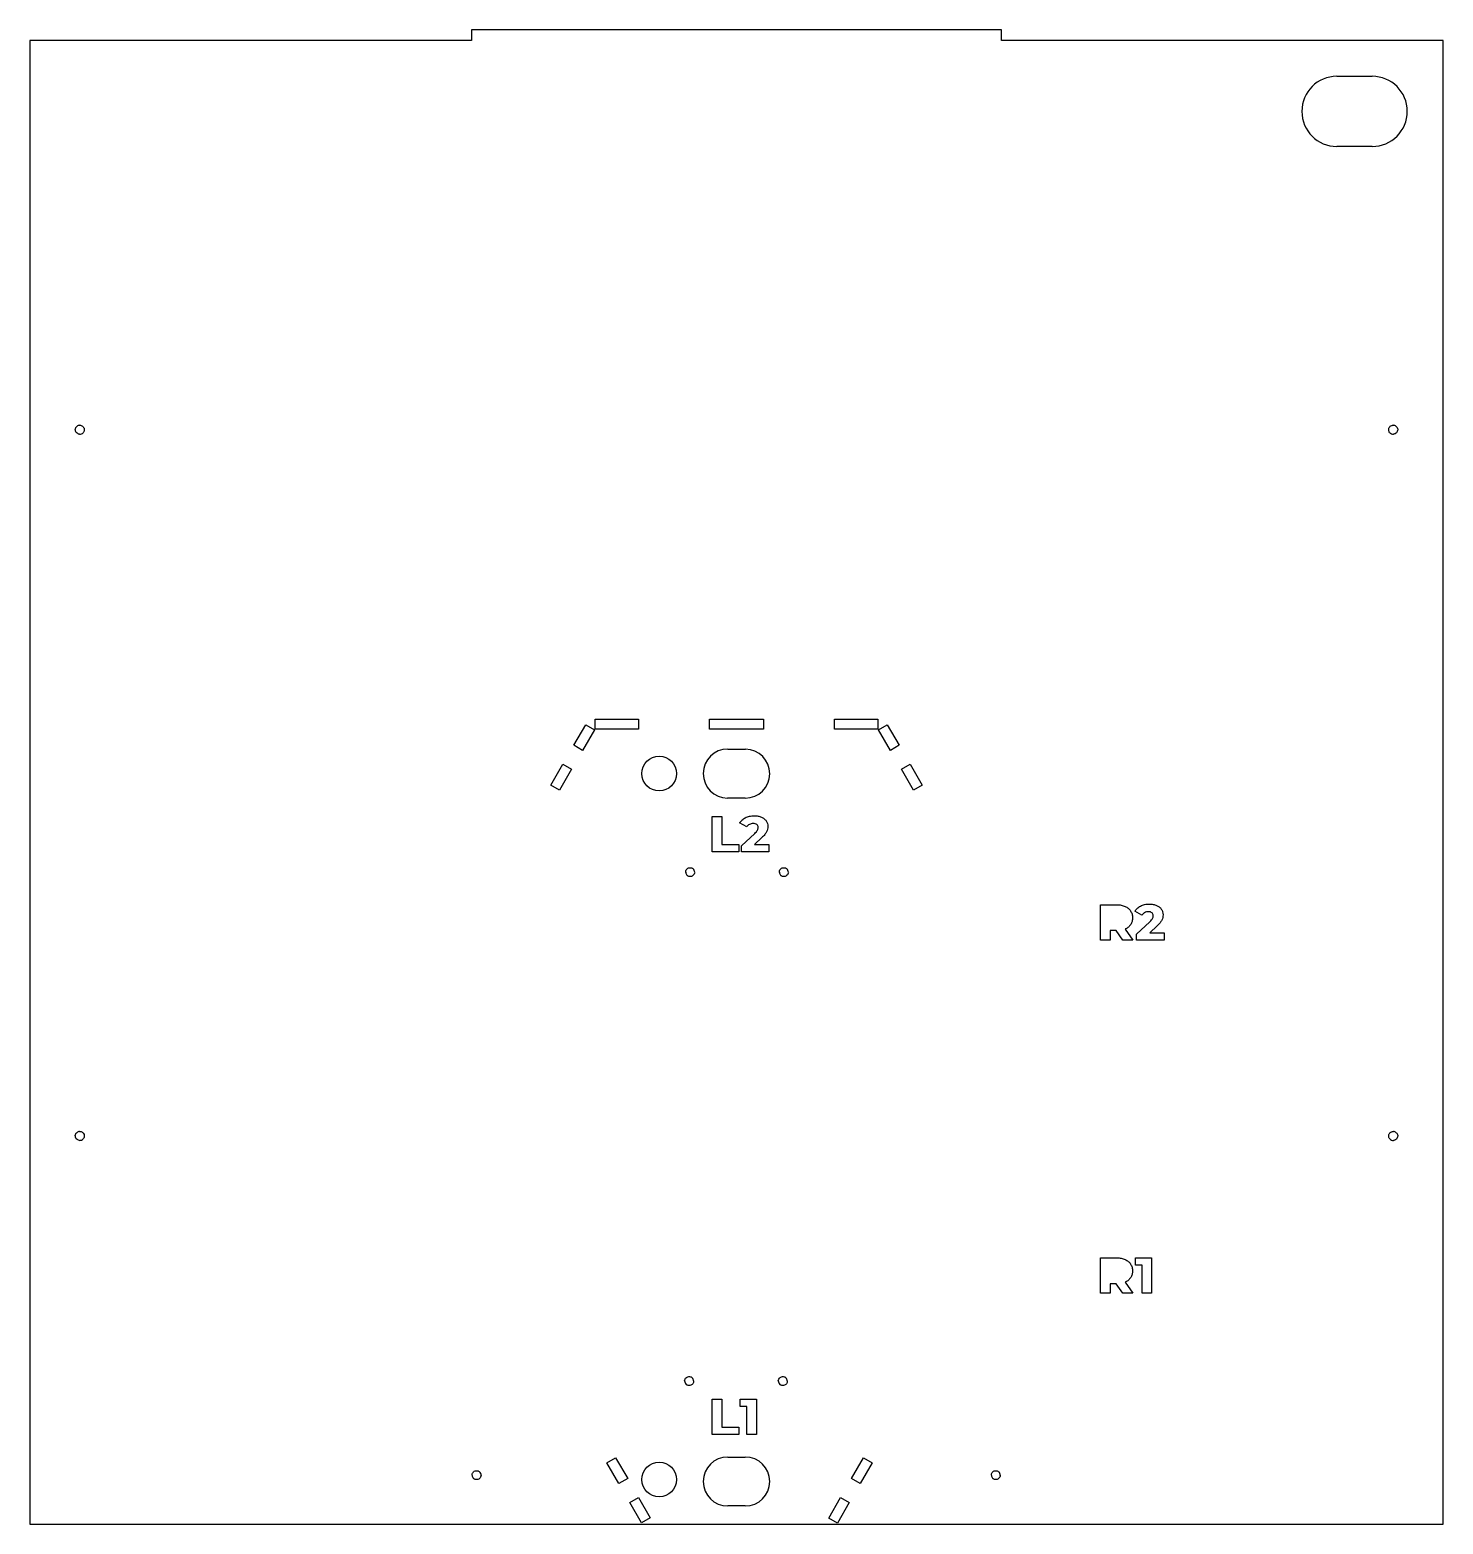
# Model space of a CAD drawing. Header units: millimetres. Extents: x -200 to 200, y -212 to 212.
import ezdxf

# ---------------------------------------------------------------- set-up
doc = ezdxf.new("R2010")
doc.units = ezdxf.units.MM
doc.layers.add('CUTOUTS', color=1, linetype='CONTINUOUS')
doc.layers.add('PERIMETER', color=5, linetype='CONTINUOUS')

msp = doc.modelspace()

# ---------------------------------------------------------------- linework, layer by layer
at = {"layer": 'CUTOUTS'}
for p, q in [((170, 198.43), (180, 198.43)), ((180, 178.58), (170, 178.58)), ((-46.07, 8.97), (-42.69, 14.81)), ((-40.23, 13.39), (-43.6, 7.54)), ((-42.69, 14.81), (-40.23, 13.39)), ((-40, 16.42), (-27.76, 16.42)), ((-40, 13.57), (-40, 16.42)), ((-27.76, 13.57), (-40, 13.57)), ((-27.76, 16.42), (-27.76, 13.57)), ((-7.61, 13.57), (-7.61, 16.42)), ((-7.61, 16.42), (7.61, 16.42)), ((7.61, 13.57), (-7.61, 13.57)), ((7.61, 16.42), (7.61, 13.57)), ((27.76, 13.57), (27.76, 16.42)), ((27.76, 16.42), (40, 16.42)), ((40, 13.57), (27.76, 13.57)), ((40, 16.42), (40, 13.57)), ((40.23, 13.39), (42.69, 14.81)), ((43.6, 7.54), (40.23, 13.39)), ((42.69, 14.81), (46.07, 8.97)), ((-43.6, 7.54), (-46.07, 8.97)), ((46.07, 8.97), (43.6, 7.54)), ((-2.46, 7.89), (2.54, 7.87)), ((-52.57, -2.29), (-49.14, 3.64)), ((-46.68, 2.21), (-50.1, -3.72)), ((-49.14, 3.64), (-46.68, 2.21)), ((46.68, 2.21), (49.14, 3.64)), ((50.1, -3.72), (46.68, 2.21)), ((49.14, 3.64), (52.57, -2.29)), ((-50.1, -3.72), (-52.57, -2.29)), ((52.57, -2.29), (50.1, -3.72)), ((2.46, -5.98), (-2.54, -5.96)), ((-6.91, -21.22), (-6.91, -11.18)), ((-6.91, -11.18), (-4.18, -11.18)), ((-4.18, -11.18), (-4.18, -19.09)), ((2.9, -14.13), (0.89, -13.01)), ((1.38, -19.52), (5.17, -15.98)), ((-4.18, -19.09), (0.68, -19.09)), ((0.68, -19.09), (0.68, -21.22)), ((1.38, -21.22), (1.38, -19.52)), ((7.18, -17.18), (5.12, -19.09)), ((5.12, -19.09), (9.16, -19.09)), ((9.16, -19.09), (9.16, -21.22)), ((0.68, -21.22), (-6.91, -21.22)), ((9.16, -21.22), (1.38, -21.22)), ((103.09, -46.22), (103.09, -36.18)), ((103.09, -36.18), (107.67, -36.18)), ((114.79, -39.13), (112.79, -38.01)), ((113.28, -44.52), (117.06, -40.98)), ((119.07, -42.18), (117.01, -44.09)), ((105.82, -46.22), (103.09, -46.22)), ((107.51, -43.51), (105.82, -43.51)), ((105.82, -43.51), (105.82, -46.22)), ((109.36, -46.22), (107.51, -43.51)), ((112.26, -46.22), (109.36, -46.22)), ((110.09, -43.07), (112.26, -46.22)), ((113.28, -46.22), (113.28, -44.52)), ((121.06, -46.22), (113.28, -46.22)), ((117.01, -44.09), (121.06, -44.09)), ((121.06, -44.09), (121.06, -46.22)), ((103.09, -146.22), (103.09, -136.18)), ((103.09, -136.18), (107.67, -136.18)), ((112.93, -138.26), (112.93, -136.18)), ((112.93, -136.18), (117.55, -136.18)), ((114.82, -138.26), (112.93, -138.26)), ((114.82, -146.22), (114.82, -138.26)), ((117.55, -136.18), (117.55, -146.22)), ((107.51, -143.51), (105.82, -143.51)), ((105.82, -143.51), (105.82, -146.22)), ((109.36, -146.22), (107.51, -143.51)), ((110.09, -143.07), (112.26, -146.22)), ((105.82, -146.22), (103.09, -146.22)), ((112.26, -146.22), (109.36, -146.22)), ((117.55, -146.22), (114.82, -146.22)), ((-6.91, -186.22), (-6.91, -176.18)), ((-6.91, -176.18), (-4.18, -176.18)), ((-4.18, -176.18), (-4.18, -184.09)), ((1.03, -178.26), (1.03, -176.18)), ((1.03, -176.18), (5.66, -176.18)), ((5.66, -176.18), (5.66, -186.22)), ((2.93, -178.26), (1.03, -178.26)), ((2.93, -186.22), (2.93, -178.26)), ((-4.18, -184.09), (0.68, -184.09)), ((0.68, -184.09), (0.68, -186.22)), ((0.68, -186.22), (-6.91, -186.22)), ((5.66, -186.22), (2.93, -186.22)), ((-36.69, -194.19), (-34.23, -192.77)), ((-33.27, -200.12), (-36.69, -194.19)), ((-34.23, -192.77), (-30.8, -198.7)), ((-2.5, -192.57), (2.5, -192.57)), ((32.55, -198.7), (35.98, -192.77)), ((38.44, -194.19), (35.02, -200.12)), ((35.98, -192.77), (38.44, -194.19)), ((-30.8, -198.7), (-33.27, -200.12)), ((35.02, -200.12), (32.55, -198.7)), ((-30.19, -205.45), (-27.73, -204.02)), ((-26.87, -211.21), (-30.19, -205.45)), ((-27.73, -204.02), (-24.4, -209.78)), ((2.5, -206.43), (-2.5, -206.43)), ((26.1, -209.87), (29.48, -204.02)), ((31.94, -205.45), (28.57, -211.3)), ((29.48, -204.02), (31.94, -205.45)), ((-24.4, -209.78), (-26.87, -211.21)), ((28.57, -211.3), (26.1, -209.87))]:
    msp.add_line(p, q, dxfattribs=at)
for centre in [(-21.88, 0.96), (-21.88, -198.96)]:
    msp.add_circle(centre, 4.92, dxfattribs=at)
for centre, radius, start, end in [((170, 188.5), 9.93, 90, 270), ((180, 188.5), 9.93, -90, 90), ((-186, 98.5), 1.1, 89.765, 135.7501), ((-186, 98.5), 1.43, 270.1448, 315.3823), ((186, 98.5), 1.42, 224.6177, 269.8552), ((186, 98.5), 1.1, 44.2499, 90.235), ((-2.5, 0.97), 6.93, 89.7079, 269.7079), ((2.5, 0.94), 6.92, -90.2921, 89.7079), ((-13.26, -27), 1.1, 179.765, 225.7501), ((-13.26, -27), 1.42, 0.1448, 45.3823), ((13.26, -27), 1.1, 179.765, 225.7501), ((13.26, -27), 1.42, 0.1448, 45.3823), ((-186, -101.5), 1.1, 89.765, 135.7501), ((186, -101.5), 1.1, 44.2499, 90.235), ((-186, -101.5), 1.42, 270.1448, 315.3823), ((186, -101.5), 1.43, 224.6177, 269.8552), ((-13.26, -171), 1.43, 180.1448, 225.3823), ((-13.26, -171), 1.1, -0.235, 45.7501), ((13.26, -171), 1.42, 180.1448, 225.3823), ((13.26, -171), 1.1, -0.235, 45.7501), ((-2.5, -199.5), 6.93, 90, 270), ((2.5, -199.5), 6.93, -90, 90), ((-73.73, -197.77), 1.1, 179.765, 225.7501), ((-73.73, -197.77), 1.43, 0.1448, 45.3823), ((73.27, -197.77), 1.1, 179.765, 225.7501), ((73.27, -197.77), 1.43, 0.1448, 45.3823)]:
    msp.add_arc(centre, radius, start, end, dxfattribs=at)
for points, knots in [([(-186, 97.08), (-186.18, 97.09), (-186.36, 97.15), (-186.52, 97.23), (-186.66, 97.3), (-186.8, 97.41), (-186.93, 97.56), (-187.03, 97.69), (-187.1, 97.83), (-187.15, 97.98), (-187.2, 98.14), (-187.22, 98.31), (-187.21, 98.47), (-187.19, 98.66), (-187.14, 98.8), (-187.09, 98.91), (-187.05, 98.98), (-187.01, 99.04), (-186.96, 99.1), (-186.91, 99.16), (-186.85, 99.22), (-186.79, 99.26), (-186.79, 99.27), (-186.79, 99.27), (-186.79, 99.27)], [0.0003791, 0.0003791, 0.0003791, 0.0003791, 0.0587627, 0.0587627, 0.0587627, 0.1063689, 0.1063689, 0.1063689, 0.1443092, 0.1443092, 0.1443092, 0.1845907, 0.1845907, 0.1845907, 0.2295839, 0.2295839, 0.2295839, 0.2583085, 0.2583085, 0.2583085, 0.2866175, 0.2866175, 0.2866175, 0.2871346, 0.2871346, 0.2871346, 0.2871346]), ([(-186, 99.6), (-185.99, 99.6), (-185.99, 99.6), (-185.99, 99.6), (-185.85, 99.62), (-185.7, 99.61), (-185.56, 99.57), (-185.39, 99.52), (-185.26, 99.44), (-185.17, 99.37), (-185.04, 99.27), (-184.93, 99.15), (-184.85, 99.01), (-184.77, 98.87), (-184.71, 98.72), (-184.69, 98.56), (-184.67, 98.43), (-184.67, 98.26), (-184.71, 98.08), (-184.73, 97.98), (-184.76, 97.87), (-184.81, 97.78), (-184.86, 97.68), (-184.92, 97.58), (-184.99, 97.5)], [-0.0004664, -0.0004664, -0.0004664, -0.0004664, 0, 0, 0, 0.0463397, 0.0463397, 0.0463397, 0.1028178, 0.1028178, 0.1028178, 0.1803437, 0.1803437, 0.1803437, 0.2598013, 0.2598013, 0.2598013, 0.3220376, 0.3220376, 0.3220376, 0.3580959, 0.3580959, 0.3580959, 0.3947536, 0.3947536, 0.3947536, 0.3947536]), ([(184.99, 97.5), (184.88, 97.63), (184.8, 97.78), (184.74, 97.95), (184.69, 98.12), (184.67, 98.31), (184.68, 98.49), (184.7, 98.69), (184.76, 98.84), (184.82, 98.95), (184.89, 99.09), (184.99, 99.22), (185.11, 99.32), (185.22, 99.42), (185.36, 99.5), (185.52, 99.55), (185.6, 99.58), (185.68, 99.6), (185.76, 99.6), (185.84, 99.61), (185.91, 99.61), (185.99, 99.6), (185.99, 99.6), (185.99, 99.6), (186, 99.6)], [0.0003674, 0.0003674, 0.0003674, 0.0003674, 0.0546728, 0.0546728, 0.0546728, 0.1125043, 0.1125043, 0.1125043, 0.1772621, 0.1772621, 0.1772621, 0.2553304, 0.2553304, 0.2553304, 0.3290979, 0.3290979, 0.3290979, 0.3662446, 0.3662446, 0.3662446, 0.4009092, 0.4009092, 0.4009092, 0.4015606, 0.4015606, 0.4015606, 0.4015606]), ([(186.79, 99.27), (186.79, 99.27), (186.79, 99.27), (186.79, 99.26), (186.91, 99.17), (187, 99.06), (187.07, 98.93), (187.15, 98.8), (187.19, 98.66), (187.21, 98.51), (187.22, 98.41), (187.22, 98.26), (187.18, 98.09), (187.15, 97.92), (187.08, 97.77), (186.98, 97.63), (186.9, 97.53), (186.79, 97.4), (186.61, 97.28), (186.51, 97.22), (186.41, 97.18), (186.31, 97.14), (186.21, 97.11), (186.1, 97.09), (186, 97.08)], [-0.0004517, -0.0004517, -0.0004517, -0.0004517, 0, 0, 0, 0.046957, 0.046957, 0.046957, 0.0947811, 0.0947811, 0.0947811, 0.1251025, 0.1251025, 0.1251025, 0.1527863, 0.1527863, 0.1527863, 0.1743865, 0.1743865, 0.1743865, 0.1854296, 0.1854296, 0.1854296, 0.1959957, 0.1959957, 0.1959957, 0.1959957]), ([(0.89, -13.01), (1.1, -12.72), (1.31, -12.43), (1.55, -12.2), (1.83, -11.94), (2.16, -11.74), (2.49, -11.54)], [0.0082516, 0.0082516, 0.0082516, 0.0082516, 0.1137958, 0.1137958, 0.1137958, 0.2302465, 0.2302465, 0.2302465, 0.2302465]), ([(2.49, -11.54), (2.88, -11.38), (3.26, -11.21), (3.65, -11.12), (4.08, -11.02), (4.54, -11), (5.01, -10.98)], [0.0005213, 0.0005213, 0.0005213, 0.0005213, 0.124969, 0.124969, 0.124969, 0.2625663, 0.2625663, 0.2625663, 0.2625663]), ([(5.01, -10.98), (5.37, -10.99), (5.74, -11.01), (6.09, -11.07), (6.41, -11.14), (6.72, -11.24), (7.04, -11.35)], [0.0002771, 0.0002771, 0.0002771, 0.0002771, 0.110084, 0.110084, 0.110084, 0.2099531, 0.2099531, 0.2099531, 0.2099531]), ([(7.04, -11.35), (7.31, -11.49), (7.59, -11.62), (7.81, -11.8), (8.03, -11.97), (8.21, -12.19), (8.4, -12.41)], [0.0004419, 0.0004419, 0.0004419, 0.0004419, 0.0920012, 0.0920012, 0.0920012, 0.1779585, 0.1779585, 0.1779585, 0.1779585]), ([(8.4, -12.41), (8.54, -12.66), (8.69, -12.9), (8.77, -13.15), (8.85, -13.42), (8.87, -13.71), (8.89, -14.01)], [0.0006131, 0.0006131, 0.0006131, 0.0006131, 0.085003, 0.085003, 0.085003, 0.1729493, 0.1729493, 0.1729493, 0.1729493]), ([(3.67, -13.42), (3.67, -13.42), (3.66, -13.42), (3.66, -13.42), (3.51, -13.52), (3.36, -13.62), (3.22, -13.74), (3.1, -13.86), (3, -13.99), (2.9, -14.13)], [-0.0005011, -0.0005011, -0.0005011, -0.0005011, 0, 0, 0, 0.053156, 0.053156, 0.053156, 0.1013492, 0.1013492, 0.1013492, 0.1013492]), ([(4.74, -13.16), (4.74, -13.16), (4.74, -13.16), (4.74, -13.16), (4.55, -13.17), (4.37, -13.18), (4.18, -13.22), (4, -13.27), (3.83, -13.35), (3.67, -13.42), (3.67, -13.42), (3.67, -13.42), (3.67, -13.42)], [-0.0003139, -0.0003139, -0.0003139, -0.0003139, 0, 0, 0, 0.0547551, 0.0547551, 0.0547551, 0.1079559, 0.1079559, 0.1079559, 0.1084573, 0.1084573, 0.1084573, 0.1084573]), ([(5.77, -13.45), (5.76, -13.45), (5.76, -13.45), (5.76, -13.45), (5.62, -13.37), (5.49, -13.28), (5.33, -13.23), (5.14, -13.17), (4.94, -13.16), (4.75, -13.16), (4.74, -13.16), (4.74, -13.16), (4.74, -13.16)], [-0.0010261, -0.0010261, -0.0010261, -0.0010261, 0, 0, 0, 0.0460397, 0.0460397, 0.0460397, 0.1028463, 0.1028463, 0.1028463, 0.1031568, 0.1031568, 0.1031568, 0.1031568]), ([(5.17, -15.98), (5.17, -15.98), (5.17, -15.98), (5.17, -15.98), (5.34, -15.82), (5.5, -15.67), (5.64, -15.49), (5.75, -15.35), (5.84, -15.21), (5.93, -15.07), (5.93, -15.07), (5.93, -15.07), (5.93, -15.07)], [-0.0000478, -0.0000478, -0.0000478, -0.0000478, 0, 0, 0, 0.0670279, 0.0670279, 0.0670279, 0.11662, 0.11662, 0.11662, 0.1171545, 0.1171545, 0.1171545, 0.1171545]), ([(6.13, -14.28), (6.13, -14.28), (6.13, -14.28), (6.13, -14.28), (6.12, -14.12), (6.11, -13.96), (6.04, -13.81), (5.97, -13.67), (5.87, -13.56), (5.77, -13.46), (5.77, -13.46), (5.77, -13.45), (5.77, -13.45)], [-0.00052249, -0.00052249, -0.00052249, -0.00052249, 0, 0, 0, 0.04480443, 0.04480443, 0.04480443, 0.08634767, 0.08634767, 0.08634767, 0.08735921, 0.08735921, 0.08735921, 0.08735921]), ([(5.93, -15.07), (5.93, -15.06), (5.93, -15.06), (5.93, -15.06), (5.99, -14.94), (6.04, -14.81), (6.08, -14.68), (6.11, -14.55), (6.12, -14.41), (6.13, -14.29), (6.13, -14.28), (6.13, -14.28), (6.13, -14.28)], [-0.00053142, -0.00053142, -0.00053142, -0.00053142, 0, 0, 0, 0.03989434, 0.03989434, 0.03989434, 0.07784046, 0.07784046, 0.07784046, 0.07837589, 0.07837589, 0.07837589, 0.07837589]), ([(8.54, -15.53), (8.38, -15.8), (8.21, -16.07), (8.03, -16.31), (7.78, -16.62), (7.48, -16.9), (7.18, -17.18)], [0.0005745, 0.0005745, 0.0005745, 0.0005745, 0.0941826, 0.0941826, 0.0941826, 0.2168962, 0.2168962, 0.2168962, 0.2168962]), ([(8.89, -14.01), (8.87, -14.28), (8.86, -14.54), (8.8, -14.79), (8.74, -15.04), (8.64, -15.29), (8.54, -15.53)], [0.0004395, 0.0004395, 0.0004395, 0.0004395, 0.0810667, 0.0810667, 0.0810667, 0.1609153, 0.1609153, 0.1609153, 0.1609153]), ([(-14.36, -27), (-14.36, -26.99), (-14.37, -26.99), (-14.37, -26.99), (-14.38, -26.85), (-14.37, -26.7), (-14.33, -26.56), (-14.29, -26.39), (-14.2, -26.26), (-14.13, -26.17), (-14.04, -26.04), (-13.92, -25.93), (-13.78, -25.85), (-13.64, -25.77), (-13.48, -25.71), (-13.32, -25.69), (-13.19, -25.67), (-13.03, -25.67), (-12.85, -25.71), (-12.74, -25.73), (-12.64, -25.76), (-12.54, -25.81), (-12.44, -25.86), (-12.35, -25.92), (-12.26, -25.99)], [-0.0004664, -0.0004664, -0.0004664, -0.0004664, 0, 0, 0, 0.0463397, 0.0463397, 0.0463397, 0.1028178, 0.1028178, 0.1028178, 0.1803437, 0.1803437, 0.1803437, 0.2598013, 0.2598013, 0.2598013, 0.3220376, 0.3220376, 0.3220376, 0.3580959, 0.3580959, 0.3580959, 0.3947536, 0.3947536, 0.3947536, 0.3947536]), ([(-11.84, -27), (-11.86, -27.18), (-11.91, -27.36), (-12, -27.52), (-12.07, -27.66), (-12.17, -27.8), (-12.33, -27.93), (-12.45, -28.03), (-12.59, -28.1), (-12.74, -28.15), (-12.9, -28.2), (-13.07, -28.22), (-13.24, -28.21), (-13.43, -28.19), (-13.56, -28.14), (-13.67, -28.09), (-13.74, -28.05), (-13.81, -28.01), (-13.87, -27.96), (-13.93, -27.91), (-13.98, -27.85), (-14.03, -27.79), (-14.03, -27.79), (-14.03, -27.79), (-14.03, -27.79)], [0.0003791, 0.0003791, 0.0003791, 0.0003791, 0.0587627, 0.0587627, 0.0587627, 0.1063689, 0.1063689, 0.1063689, 0.1443092, 0.1443092, 0.1443092, 0.1845907, 0.1845907, 0.1845907, 0.2295839, 0.2295839, 0.2295839, 0.2583085, 0.2583085, 0.2583085, 0.2866175, 0.2866175, 0.2866175, 0.2871346, 0.2871346, 0.2871346, 0.2871346]), ([(12.16, -27), (12.16, -26.99), (12.16, -26.99), (12.16, -26.99), (12.15, -26.85), (12.16, -26.7), (12.2, -26.56), (12.24, -26.39), (12.33, -26.26), (12.4, -26.17), (12.49, -26.04), (12.61, -25.93), (12.75, -25.85), (12.89, -25.77), (13.05, -25.71), (13.21, -25.69), (13.33, -25.67), (13.5, -25.67), (13.68, -25.71), (13.79, -25.73), (13.89, -25.76), (13.99, -25.81), (14.09, -25.86), (14.18, -25.92), (14.27, -25.99)], [-0.0004664, -0.0004664, -0.0004664, -0.0004664, 0, 0, 0, 0.0463397, 0.0463397, 0.0463397, 0.1028178, 0.1028178, 0.1028178, 0.1803437, 0.1803437, 0.1803437, 0.2598013, 0.2598013, 0.2598013, 0.3220376, 0.3220376, 0.3220376, 0.3580959, 0.3580959, 0.3580959, 0.3947536, 0.3947536, 0.3947536, 0.3947536]), ([(14.69, -27), (14.67, -27.18), (14.62, -27.36), (14.53, -27.52), (14.46, -27.66), (14.36, -27.8), (14.2, -27.93), (14.08, -28.03), (13.94, -28.1), (13.79, -28.15), (13.63, -28.2), (13.46, -28.22), (13.29, -28.21), (13.1, -28.19), (12.97, -28.14), (12.86, -28.09), (12.79, -28.05), (12.72, -28.01), (12.66, -27.96), (12.6, -27.91), (12.55, -27.85), (12.5, -27.79), (12.5, -27.79), (12.5, -27.79), (12.5, -27.79)], [0.0003791, 0.0003791, 0.0003791, 0.0003791, 0.0587627, 0.0587627, 0.0587627, 0.1063689, 0.1063689, 0.1063689, 0.1443092, 0.1443092, 0.1443092, 0.1845907, 0.1845907, 0.1845907, 0.2295839, 0.2295839, 0.2295839, 0.2583085, 0.2583085, 0.2583085, 0.2866175, 0.2866175, 0.2866175, 0.2871346, 0.2871346, 0.2871346, 0.2871346]), ([(107.67, -36.18), (108.1, -36.2), (108.54, -36.21), (108.95, -36.3), (109.32, -36.37), (109.68, -36.5), (110.04, -36.64)], [0.0001243, 0.0001243, 0.0001243, 0.0001243, 0.1296461, 0.1296461, 0.1296461, 0.245314, 0.245314, 0.245314, 0.245314]), ([(110.04, -36.64), (110.36, -36.8), (110.67, -36.96), (110.93, -37.18), (111.17, -37.39), (111.37, -37.65), (111.58, -37.92)], [0.0004824, 0.0004824, 0.0004824, 0.0004824, 0.1060023, 0.1060023, 0.1060023, 0.2061301, 0.2061301, 0.2061301, 0.2061301]), ([(111.58, -37.92), (111.74, -38.22), (111.9, -38.51), (111.99, -38.82), (112.08, -39.16), (112.1, -39.51), (112.12, -39.88)], [0.0006209, 0.0006209, 0.0006209, 0.0006209, 0.1014435, 0.1014435, 0.1014435, 0.2094288, 0.2094288, 0.2094288, 0.2094288]), ([(112.79, -38.01), (112.99, -37.72), (113.2, -37.43), (113.44, -37.2), (113.72, -36.94), (114.05, -36.74), (114.38, -36.54)], [0.0082516, 0.0082516, 0.0082516, 0.0082516, 0.1137958, 0.1137958, 0.1137958, 0.2302465, 0.2302465, 0.2302465, 0.2302465]), ([(114.38, -36.54), (114.77, -36.38), (115.15, -36.21), (115.54, -36.12), (115.98, -36.02), (116.43, -36), (116.9, -35.98)], [0.0005213, 0.0005213, 0.0005213, 0.0005213, 0.124969, 0.124969, 0.124969, 0.2625663, 0.2625663, 0.2625663, 0.2625663]), ([(116.9, -35.98), (117.27, -35.99), (117.63, -36.01), (117.98, -36.07), (118.3, -36.14), (118.61, -36.24), (118.93, -36.35)], [0.0002771, 0.0002771, 0.0002771, 0.0002771, 0.1100841, 0.1100841, 0.1100841, 0.2099532, 0.2099532, 0.2099532, 0.2099532]), ([(118.93, -36.35), (119.2, -36.49), (119.48, -36.62), (119.71, -36.8), (119.92, -36.97), (120.1, -37.19), (120.29, -37.41)], [0.0004419, 0.0004419, 0.0004419, 0.0004419, 0.092001, 0.092001, 0.092001, 0.1779584, 0.1779584, 0.1779584, 0.1779584]), ([(120.29, -37.41), (120.44, -37.66), (120.58, -37.9), (120.66, -38.15), (120.74, -38.42), (120.76, -38.71), (120.78, -39.01)], [0.0006131, 0.0006131, 0.0006131, 0.0006131, 0.085003, 0.085003, 0.085003, 0.1729493, 0.1729493, 0.1729493, 0.1729493]), ([(111.62, -41.77), (111.42, -42.03), (111.23, -42.28), (111, -42.48), (110.76, -42.7), (110.47, -42.86), (110.17, -43.03), (110.14, -43.04), (110.12, -43.05), (110.09, -43.07)], [0.000609, 0.000609, 0.000609, 0.000609, 0.096491, 0.096491, 0.096491, 0.1979424, 0.1979424, 0.1979424, 0.206078, 0.206078, 0.206078, 0.206078]), ([(112.12, -39.88), (112.1, -40.23), (112.08, -40.57), (112, -40.89), (111.91, -41.19), (111.77, -41.48), (111.62, -41.77)], [0.0003944, 0.0003944, 0.0003944, 0.0003944, 0.1042955, 0.1042955, 0.1042955, 0.2010334, 0.2010334, 0.2010334, 0.2010334]), ([(115.56, -38.42), (115.56, -38.42), (115.56, -38.42), (115.55, -38.42), (115.4, -38.52), (115.25, -38.62), (115.11, -38.74), (114.99, -38.86), (114.89, -38.99), (114.79, -39.13)], [-0.0005011, -0.0005011, -0.0005011, -0.0005011, 0, 0, 0, 0.0531561, 0.0531561, 0.0531561, 0.1013493, 0.1013493, 0.1013493, 0.1013493]), ([(116.63, -38.16), (116.63, -38.16), (116.63, -38.16), (116.63, -38.16), (116.45, -38.17), (116.26, -38.18), (116.07, -38.22), (115.89, -38.27), (115.73, -38.35), (115.56, -38.42), (115.56, -38.42), (115.56, -38.42), (115.56, -38.42)], [-0.0003139, -0.0003139, -0.0003139, -0.0003139, 0, 0, 0, 0.0547552, 0.0547552, 0.0547552, 0.107956, 0.107956, 0.107956, 0.1084574, 0.1084574, 0.1084574, 0.1084574]), ([(117.66, -38.45), (117.65, -38.45), (117.65, -38.45), (117.65, -38.45), (117.51, -38.37), (117.38, -38.28), (117.22, -38.23), (117.03, -38.17), (116.83, -38.16), (116.64, -38.16), (116.64, -38.16), (116.63, -38.16), (116.63, -38.16)], [-0.0010261, -0.0010261, -0.0010261, -0.0010261, 0, 0, 0, 0.0460397, 0.0460397, 0.0460397, 0.1028461, 0.1028461, 0.1028461, 0.1031567, 0.1031567, 0.1031567, 0.1031567]), ([(117.06, -40.98), (117.06, -40.98), (117.06, -40.98), (117.06, -40.98), (117.23, -40.82), (117.39, -40.67), (117.53, -40.49), (117.64, -40.35), (117.73, -40.21), (117.82, -40.07), (117.82, -40.07), (117.82, -40.07), (117.82, -40.07)], [-0.0000478, -0.0000478, -0.0000478, -0.0000478, 0, 0, 0, 0.067028, 0.067028, 0.067028, 0.1166201, 0.1166201, 0.1166201, 0.1171545, 0.1171545, 0.1171545, 0.1171545]), ([(118.02, -39.28), (118.02, -39.28), (118.02, -39.28), (118.02, -39.28), (118.01, -39.12), (118, -38.96), (117.93, -38.81), (117.87, -38.67), (117.76, -38.56), (117.66, -38.46), (117.66, -38.46), (117.66, -38.45), (117.66, -38.45)], [-0.0005225, -0.0005225, -0.0005225, -0.0005225, 0, 0, 0, 0.04480445, 0.04480445, 0.04480445, 0.08634769, 0.08634769, 0.08634769, 0.08735924, 0.08735924, 0.08735924, 0.08735924]), ([(117.82, -40.07), (117.82, -40.06), (117.82, -40.06), (117.82, -40.06), (117.88, -39.94), (117.94, -39.81), (117.97, -39.68), (118, -39.55), (118.01, -39.41), (118.02, -39.29), (118.02, -39.28), (118.02, -39.28), (118.02, -39.28)], [-0.00053141, -0.00053141, -0.00053141, -0.00053141, 0, 0, 0, 0.03989434, 0.03989434, 0.03989434, 0.07784046, 0.07784046, 0.07784046, 0.0783759, 0.0783759, 0.0783759, 0.0783759]), ([(120.43, -40.53), (120.27, -40.8), (120.11, -41.07), (119.92, -41.31), (119.67, -41.62), (119.37, -41.9), (119.07, -42.18)], [0.0005745, 0.0005745, 0.0005745, 0.0005745, 0.0941827, 0.0941827, 0.0941827, 0.2168962, 0.2168962, 0.2168962, 0.2168962]), ([(120.78, -39.01), (120.76, -39.28), (120.75, -39.54), (120.69, -39.79), (120.64, -40.04), (120.53, -40.29), (120.43, -40.53)], [0.0004395, 0.0004395, 0.0004395, 0.0004395, 0.0810667, 0.0810667, 0.0810667, 0.1609153, 0.1609153, 0.1609153, 0.1609153]), ([(-186, -102.92), (-186.18, -102.91), (-186.36, -102.85), (-186.52, -102.77), (-186.66, -102.7), (-186.8, -102.59), (-186.93, -102.44), (-187.03, -102.31), (-187.1, -102.17), (-187.15, -102.02), (-187.2, -101.86), (-187.22, -101.69), (-187.21, -101.53), (-187.19, -101.34), (-187.14, -101.2), (-187.09, -101.09), (-187.05, -101.02), (-187.01, -100.96), (-186.96, -100.9), (-186.91, -100.84), (-186.85, -100.78), (-186.79, -100.74), (-186.79, -100.73), (-186.79, -100.73), (-186.79, -100.73)], [0.0003791, 0.0003791, 0.0003791, 0.0003791, 0.0587627, 0.0587627, 0.0587627, 0.1063689, 0.1063689, 0.1063689, 0.1443092, 0.1443092, 0.1443092, 0.1845907, 0.1845907, 0.1845907, 0.2295839, 0.2295839, 0.2295839, 0.2583085, 0.2583085, 0.2583085, 0.2866175, 0.2866175, 0.2866175, 0.2871346, 0.2871346, 0.2871346, 0.2871346]), ([(-186, -100.4), (-185.99, -100.4), (-185.99, -100.4), (-185.99, -100.4), (-185.85, -100.38), (-185.7, -100.39), (-185.56, -100.43), (-185.39, -100.48), (-185.26, -100.56), (-185.17, -100.63), (-185.04, -100.73), (-184.93, -100.85), (-184.85, -100.99), (-184.77, -101.13), (-184.71, -101.28), (-184.69, -101.44), (-184.67, -101.57), (-184.67, -101.74), (-184.71, -101.92), (-184.73, -102.02), (-184.76, -102.13), (-184.81, -102.22), (-184.86, -102.32), (-184.92, -102.42), (-184.99, -102.5)], [-0.0004664, -0.0004664, -0.0004664, -0.0004664, 0, 0, 0, 0.0463397, 0.0463397, 0.0463397, 0.1028178, 0.1028178, 0.1028178, 0.1803437, 0.1803437, 0.1803437, 0.2598013, 0.2598013, 0.2598013, 0.3220376, 0.3220376, 0.3220376, 0.3580959, 0.3580959, 0.3580959, 0.3947536, 0.3947536, 0.3947536, 0.3947536]), ([(184.99, -102.5), (184.88, -102.37), (184.8, -102.22), (184.74, -102.05), (184.69, -101.88), (184.67, -101.69), (184.68, -101.51), (184.7, -101.31), (184.76, -101.16), (184.82, -101.05), (184.89, -100.91), (184.99, -100.78), (185.11, -100.68), (185.22, -100.58), (185.36, -100.5), (185.52, -100.45), (185.6, -100.42), (185.68, -100.4), (185.76, -100.4), (185.84, -100.39), (185.91, -100.39), (185.99, -100.4), (185.99, -100.4), (185.99, -100.4), (186, -100.4)], [0.0003674, 0.0003674, 0.0003674, 0.0003674, 0.0546728, 0.0546728, 0.0546728, 0.1125043, 0.1125043, 0.1125043, 0.1772621, 0.1772621, 0.1772621, 0.2553304, 0.2553304, 0.2553304, 0.3290979, 0.3290979, 0.3290979, 0.3662446, 0.3662446, 0.3662446, 0.4009092, 0.4009092, 0.4009092, 0.4015606, 0.4015606, 0.4015606, 0.4015606]), ([(186.79, -100.73), (186.79, -100.73), (186.79, -100.73), (186.79, -100.74), (186.91, -100.83), (187, -100.94), (187.07, -101.07), (187.15, -101.2), (187.19, -101.34), (187.21, -101.49), (187.22, -101.59), (187.22, -101.74), (187.18, -101.91), (187.15, -102.08), (187.08, -102.23), (186.98, -102.37), (186.9, -102.47), (186.79, -102.6), (186.61, -102.72), (186.51, -102.78), (186.41, -102.82), (186.31, -102.86), (186.21, -102.89), (186.1, -102.91), (186, -102.92)], [-0.0004517, -0.0004517, -0.0004517, -0.0004517, 0, 0, 0, 0.046957, 0.046957, 0.046957, 0.0947811, 0.0947811, 0.0947811, 0.1251025, 0.1251025, 0.1251025, 0.1527863, 0.1527863, 0.1527863, 0.1743865, 0.1743865, 0.1743865, 0.1854296, 0.1854296, 0.1854296, 0.1959957, 0.1959957, 0.1959957, 0.1959957]), ([(107.67, -136.18), (108.1, -136.2), (108.54, -136.21), (108.95, -136.3), (109.32, -136.37), (109.68, -136.5), (110.04, -136.64)], [0.0001243, 0.0001243, 0.0001243, 0.0001243, 0.1296461, 0.1296461, 0.1296461, 0.245314, 0.245314, 0.245314, 0.245314]), ([(110.04, -136.64), (110.36, -136.8), (110.67, -136.96), (110.93, -137.18), (111.17, -137.39), (111.37, -137.65), (111.58, -137.92)], [0.0004824, 0.0004824, 0.0004824, 0.0004824, 0.1060023, 0.1060023, 0.1060023, 0.2061301, 0.2061301, 0.2061301, 0.2061301]), ([(111.58, -137.92), (111.74, -138.22), (111.9, -138.51), (111.99, -138.82), (112.08, -139.16), (112.1, -139.51), (112.12, -139.88)], [0.0006209, 0.0006209, 0.0006209, 0.0006209, 0.1014435, 0.1014435, 0.1014435, 0.2094288, 0.2094288, 0.2094288, 0.2094288]), ([(111.62, -141.77), (111.42, -142.03), (111.23, -142.28), (111, -142.48), (110.76, -142.7), (110.47, -142.86), (110.17, -143.03), (110.14, -143.04), (110.12, -143.05), (110.09, -143.07)], [0.000609, 0.000609, 0.000609, 0.000609, 0.096491, 0.096491, 0.096491, 0.1979424, 0.1979424, 0.1979424, 0.206078, 0.206078, 0.206078, 0.206078]), ([(112.12, -139.88), (112.1, -140.23), (112.08, -140.57), (112, -140.89), (111.91, -141.19), (111.77, -141.48), (111.62, -141.77)], [0.0003944, 0.0003944, 0.0003944, 0.0003944, 0.1042955, 0.1042955, 0.1042955, 0.2010334, 0.2010334, 0.2010334, 0.2010334]), ([(-14.69, -171), (-14.67, -170.82), (-14.62, -170.64), (-14.53, -170.48), (-14.46, -170.34), (-14.36, -170.2), (-14.2, -170.07), (-14.08, -169.97), (-13.94, -169.9), (-13.79, -169.85), (-13.63, -169.8), (-13.46, -169.78), (-13.29, -169.79), (-13.1, -169.81), (-12.97, -169.86), (-12.86, -169.91), (-12.79, -169.95), (-12.72, -169.99), (-12.66, -170.04), (-12.6, -170.09), (-12.55, -170.15), (-12.5, -170.21), (-12.5, -170.21), (-12.5, -170.21), (-12.5, -170.21)], [0.0003791, 0.0003791, 0.0003791, 0.0003791, 0.0587627, 0.0587627, 0.0587627, 0.1063689, 0.1063689, 0.1063689, 0.1443092, 0.1443092, 0.1443092, 0.1845907, 0.1845907, 0.1845907, 0.2295839, 0.2295839, 0.2295839, 0.2583085, 0.2583085, 0.2583085, 0.2866175, 0.2866175, 0.2866175, 0.2871346, 0.2871346, 0.2871346, 0.2871346]), ([(-12.16, -171), (-12.16, -171.01), (-12.16, -171.01), (-12.16, -171.01), (-12.15, -171.15), (-12.16, -171.3), (-12.2, -171.44), (-12.24, -171.61), (-12.33, -171.74), (-12.4, -171.83), (-12.49, -171.96), (-12.61, -172.07), (-12.75, -172.15), (-12.89, -172.23), (-13.05, -172.29), (-13.21, -172.31), (-13.33, -172.33), (-13.5, -172.33), (-13.68, -172.29), (-13.79, -172.27), (-13.89, -172.24), (-13.99, -172.19), (-14.09, -172.14), (-14.18, -172.08), (-14.27, -172.01)], [-0.0004664, -0.0004664, -0.0004664, -0.0004664, 0, 0, 0, 0.0463397, 0.0463397, 0.0463397, 0.1028178, 0.1028178, 0.1028178, 0.1803437, 0.1803437, 0.1803437, 0.2598013, 0.2598013, 0.2598013, 0.3220376, 0.3220376, 0.3220376, 0.3580959, 0.3580959, 0.3580959, 0.3947536, 0.3947536, 0.3947536, 0.3947536]), ([(11.84, -171), (11.86, -170.82), (11.91, -170.64), (12, -170.48), (12.07, -170.34), (12.17, -170.2), (12.33, -170.07), (12.45, -169.97), (12.59, -169.9), (12.74, -169.85), (12.9, -169.8), (13.07, -169.78), (13.24, -169.79), (13.43, -169.81), (13.56, -169.86), (13.67, -169.91), (13.74, -169.95), (13.81, -169.99), (13.87, -170.04), (13.93, -170.09), (13.98, -170.15), (14.03, -170.21), (14.03, -170.21), (14.03, -170.21), (14.03, -170.21)], [0.0003791, 0.0003791, 0.0003791, 0.0003791, 0.0587627, 0.0587627, 0.0587627, 0.1063689, 0.1063689, 0.1063689, 0.1443092, 0.1443092, 0.1443092, 0.1845907, 0.1845907, 0.1845907, 0.2295839, 0.2295839, 0.2295839, 0.2583085, 0.2583085, 0.2583085, 0.2866175, 0.2866175, 0.2866175, 0.2871346, 0.2871346, 0.2871346, 0.2871346]), ([(14.36, -171), (14.36, -171.01), (14.37, -171.01), (14.37, -171.01), (14.38, -171.15), (14.37, -171.3), (14.33, -171.44), (14.29, -171.61), (14.2, -171.74), (14.13, -171.83), (14.04, -171.96), (13.92, -172.07), (13.78, -172.15), (13.64, -172.23), (13.48, -172.29), (13.32, -172.31), (13.19, -172.33), (13.03, -172.33), (12.85, -172.29), (12.74, -172.27), (12.64, -172.24), (12.54, -172.19), (12.44, -172.14), (12.35, -172.08), (12.26, -172.01)], [-0.0004664, -0.0004664, -0.0004664, -0.0004664, 0, 0, 0, 0.0463397, 0.0463397, 0.0463397, 0.1028178, 0.1028178, 0.1028178, 0.1803437, 0.1803437, 0.1803437, 0.2598013, 0.2598013, 0.2598013, 0.3220376, 0.3220376, 0.3220376, 0.3580959, 0.3580959, 0.3580959, 0.3947536, 0.3947536, 0.3947536, 0.3947536]), ([(-74.84, -197.76), (-74.84, -197.76), (-74.84, -197.76), (-74.84, -197.76), (-74.85, -197.61), (-74.84, -197.47), (-74.8, -197.33), (-74.76, -197.16), (-74.67, -197.02), (-74.6, -196.93), (-74.51, -196.8), (-74.39, -196.7), (-74.25, -196.62), (-74.11, -196.53), (-73.95, -196.48), (-73.79, -196.46), (-73.66, -196.44), (-73.5, -196.43), (-73.32, -196.47), (-73.21, -196.5), (-73.11, -196.53), (-73.01, -196.58), (-72.91, -196.62), (-72.82, -196.68), (-72.73, -196.75)], [-0.0004664, -0.0004664, -0.0004664, -0.0004664, 0, 0, 0, 0.0463397, 0.0463397, 0.0463397, 0.1028178, 0.1028178, 0.1028178, 0.1803437, 0.1803437, 0.1803437, 0.2598013, 0.2598013, 0.2598013, 0.3220376, 0.3220376, 0.3220376, 0.3580959, 0.3580959, 0.3580959, 0.3947536, 0.3947536, 0.3947536, 0.3947536]), ([(-72.31, -197.76), (-72.33, -197.95), (-72.38, -198.12), (-72.47, -198.29), (-72.54, -198.42), (-72.64, -198.57), (-72.8, -198.69), (-72.92, -198.79), (-73.06, -198.87), (-73.21, -198.92), (-73.37, -198.97), (-73.54, -198.99), (-73.71, -198.98), (-73.9, -198.96), (-74.03, -198.91), (-74.14, -198.85), (-74.21, -198.81), (-74.28, -198.77), (-74.34, -198.72), (-74.4, -198.67), (-74.45, -198.62), (-74.5, -198.56), (-74.5, -198.56), (-74.5, -198.55), (-74.5, -198.55)], [0.0003791, 0.0003791, 0.0003791, 0.0003791, 0.0587627, 0.0587627, 0.0587627, 0.1063689, 0.1063689, 0.1063689, 0.1443092, 0.1443092, 0.1443092, 0.1845907, 0.1845907, 0.1845907, 0.2295839, 0.2295839, 0.2295839, 0.2583085, 0.2583085, 0.2583085, 0.2866175, 0.2866175, 0.2866175, 0.2871346, 0.2871346, 0.2871346, 0.2871346]), ([(72.16, -197.76), (72.16, -197.76), (72.16, -197.76), (72.16, -197.76), (72.15, -197.61), (72.16, -197.47), (72.2, -197.33), (72.24, -197.16), (72.33, -197.02), (72.4, -196.93), (72.49, -196.8), (72.61, -196.7), (72.75, -196.62), (72.89, -196.53), (73.05, -196.48), (73.21, -196.46), (73.34, -196.44), (73.5, -196.43), (73.68, -196.47), (73.79, -196.5), (73.89, -196.53), (73.99, -196.58), (74.09, -196.62), (74.18, -196.68), (74.27, -196.75)], [-0.0004664, -0.0004664, -0.0004664, -0.0004664, 0, 0, 0, 0.0463397, 0.0463397, 0.0463397, 0.1028178, 0.1028178, 0.1028178, 0.1803437, 0.1803437, 0.1803437, 0.2598013, 0.2598013, 0.2598013, 0.3220376, 0.3220376, 0.3220376, 0.3580959, 0.3580959, 0.3580959, 0.3947536, 0.3947536, 0.3947536, 0.3947536]), ([(74.69, -197.76), (74.67, -197.95), (74.62, -198.12), (74.53, -198.29), (74.46, -198.42), (74.36, -198.57), (74.2, -198.69), (74.08, -198.79), (73.94, -198.87), (73.79, -198.92), (73.63, -198.97), (73.46, -198.99), (73.29, -198.98), (73.1, -198.96), (72.97, -198.91), (72.86, -198.85), (72.79, -198.81), (72.72, -198.77), (72.66, -198.72), (72.6, -198.67), (72.55, -198.62), (72.5, -198.56), (72.5, -198.56), (72.5, -198.55), (72.5, -198.55)], [0.0003791, 0.0003791, 0.0003791, 0.0003791, 0.0587627, 0.0587627, 0.0587627, 0.1063689, 0.1063689, 0.1063689, 0.1443092, 0.1443092, 0.1443092, 0.1845907, 0.1845907, 0.1845907, 0.2295839, 0.2295839, 0.2295839, 0.2583085, 0.2583085, 0.2583085, 0.2866175, 0.2866175, 0.2866175, 0.2871346, 0.2871346, 0.2871346, 0.2871346])]:
    msp.add_open_spline(points, degree=3, knots=knots, dxfattribs=at)
at = {"layer": 'PERIMETER'}
for p, q in [((75.08, 211.58), (-75.07, 211.58)), ((-75.07, 208.58), (-200.07, 208.58)), ((-200.07, 208.58), (-200.07, -211.58)), ((-75.07, 211.58), (-75.07, 208.58)), ((75.08, 208.58), (75.08, 211.58)), ((200.08, 208.58), (75.08, 208.58)), ((200.08, -211.58), (200.08, 208.58)), ((-200.07, -211.58), (200.08, -211.58))]:
    msp.add_line(p, q, dxfattribs=at)

doc.saveas('drawing.dxf')
